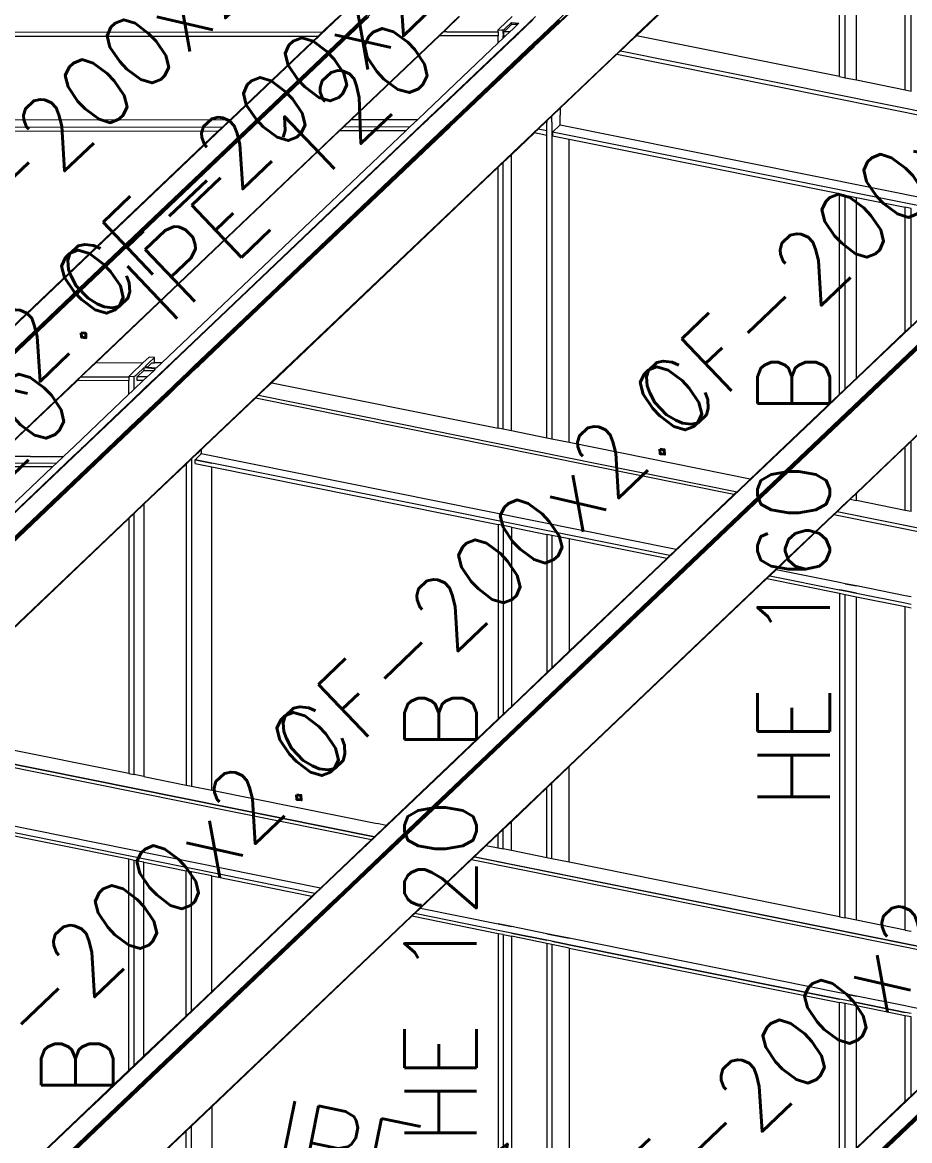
# Model space of a CAD drawing. Header units: millimetres. Extents: x 0 to 42, y 0 to 29.7.
# Drawn here: x 18.249 to 20.135, y 16.137 to 18.514 of the extents above; entities that cross this region are included whole.
import ezdxf
from ezdxf.enums import TextEntityAlignment as Align

# ---------------------------------------------------------------- set-up
doc = ezdxf.new("R2010")
doc.units = ezdxf.units.MM
doc.layers.add('BARRAS_DE_ACERO', color=7, linetype='Continuous', lineweight=9)
doc.layers.add('REFERENCIA_DE_LAS_BARRAS', color=2, linetype='Continuous', lineweight=9)
doc.styles.add('CYPETXT', font='romans__.ttf', dxfattribs={"height": 0.2})

msp = doc.modelspace()

# ---------------------------------------------------------------- linework, layer by layer
at = {"layer": 'BARRAS_DE_ACERO'}
for p, q in [((19.44209, 19.02119), (18.87785, 18.48455)), ((19.89988, 19.00618), (19.3536, 18.48664)), ((19.5533, 18.48614), (20.10492, 19.01077)), ((19.55396, 18.48546), (20.10605, 19.01054)), ((19.98601, 18.39844), (19.98601, 18.89597)), ((18.95622, 18.4999), (19.16052, 18.6942)), ((19.35952, 18.48545), (19.5406, 18.65769)), ((19.33709, 18.46216), (19.53902, 18.65421)), ((18.89339, 18.49987), (18.92057, 18.52572)), ((18.95374, 18.4999), (18.98092, 18.52575)), ((18.98548, 18.52575), (18.9583, 18.4999)), ((19.17833, 18.52586), (19.15116, 18.50002)), ((19.16242, 18.51237), (19.1766, 18.52586)), ((19.18082, 18.37524), (19.3394, 18.52607)), ((19.28978, 18.52592), (19.26262, 18.50009)), ((19.30282, 18.48936), (19.33499, 18.51995)), ((19.33987, 18.52595), (19.31398, 18.50133)), ((19.38936, 18.51861), (19.36382, 18.49432)), ((19.37716, 18.5046), (19.39145, 18.51819)), ((17.92106, 18.49278), (18.88656, 18.49337)), ((18.95122, 18.4999), (18.17944, 17.76589)), ((18.18652, 17.76589), (18.9583, 18.4999)), ((18.95374, 18.4999), (18.7689, 18.32411)), ((18.95622, 18.4999), (18.77139, 18.32411)), ((18.87729, 18.48455), (18.88656, 18.49337)), ((18.88656, 18.49337), (18.89339, 18.49987)), ((19.14943, 18.50002), (18.94762, 18.30809)), ((18.94827, 18.3074), (19.15081, 18.50002)), ((19.13514, 18.48471), (19.14417, 18.4933)), ((19.14432, 18.49352), (19.15116, 18.50002)), ((19.14943, 18.50002), (19.16242, 18.51237)), ((19.15117, 18.49352), (19.15257, 18.49352)), ((19.15257, 18.49352), (19.2603, 18.49359)), ((19.2603, 18.49789), (19.26262, 18.50009)), ((19.2603, 18.49359), (19.2603, 18.49789)), ((19.2603, 18.49789), (19.26785, 18.49713)), ((19.2603, 18.49359), (19.2603, 18.48479)), ((19.27076, 18.49684), (19.26785, 18.49713)), ((19.2723, 18.4936), (19.27914, 18.5001)), ((19.28522, 18.49361), (19.2723, 18.4936)), ((19.2723, 18.4848), (19.2723, 18.4936)), ((19.28829, 18.50881), (19.27914, 18.5001)), ((19.28152, 18.47044), (19.31398, 18.50133)), ((19.28829, 18.51352), (19.30445, 18.5119)), ((19.28829, 18.50881), (19.28829, 18.51352)), ((19.30121, 18.50882), (19.28829, 18.50881)), ((19.37716, 18.5046), (19.35746, 18.48586)), ((17.95747, 18.48399), (18.87729, 18.48455)), ((18.87729, 18.48455), (18.69255, 18.30886)), ((18.87785, 18.48455), (18.70897, 18.32393)), ((19.2603, 18.46991), (19.10722, 18.32432)), ((19.2603, 18.48479), (19.13514, 18.48471)), ((19.16505, 18.30732), (19.33706, 18.47091)), ((19.2603, 18.46991), (19.2603, 18.48479)), ((19.27076, 18.49056), (19.27076, 18.4848)), ((19.2723, 18.4848), (19.27596, 18.4848)), ((19.27913, 18.467), (19.27591, 18.46394)), ((19.27913, 18.467), (19.27919, 18.46706)), ((19.27919, 18.46706), (19.2792, 18.46706)), ((19.27984, 18.46768), (19.2792, 18.46706)), ((19.27984, 18.46768), (19.27985, 18.46768)), ((19.28144, 18.46919), (19.28122, 18.46898)), ((19.28166, 18.4694), (19.28144, 18.46919)), ((19.28152, 18.47044), (19.28151, 18.47044)), ((19.28577, 18.47329), (19.28166, 18.4694)), ((19.28665, 18.47414), (19.28577, 18.47329)), ((19.28665, 18.47414), (19.28668, 18.47416)), ((19.28689, 18.47435), (19.28668, 18.47416)), ((19.28689, 18.47435), (19.28693, 18.47438)), ((19.28707, 18.47452), (19.28693, 18.47438)), ((19.28718, 18.47462), (19.28725, 18.47467)), ((19.28739, 18.4748), (19.28725, 18.47467)), ((19.28745, 18.47486), (19.28739, 18.4748)), ((19.28783, 18.47522), (19.28782, 18.47521)), ((19.28792, 18.4753), (19.28783, 18.47522)), ((19.28792, 18.4753), (19.288, 18.47538)), ((19.28804, 18.47541), (19.288, 18.47538)), ((19.28828, 18.47563), (19.28804, 18.47541)), ((19.28836, 18.47571), (19.28828, 18.47563)), ((19.28852, 18.47586), (19.28854, 18.47588)), ((19.28854, 18.47588), (19.28856, 18.47588)), ((19.28885, 18.47615), (19.2888, 18.4761)), ((19.28885, 18.47615), (19.28888, 18.47618)), ((19.28894, 18.47624), (19.28888, 18.47618)), ((19.28894, 18.47624), (19.28927, 18.47655)), ((19.28928, 18.47656), (19.28927, 18.47655)), ((19.28928, 18.47656), (19.29008, 18.4773)), ((19.29055, 18.47773), (19.29036, 18.47756)), ((19.29055, 18.47773), (19.29064, 18.47782)), ((19.29064, 18.47782), (19.29069, 18.47786)), ((19.29069, 18.47786), (19.29097, 18.47812)), ((19.29111, 18.47825), (19.29097, 18.47812)), ((19.29111, 18.47825), (19.2912, 18.47834)), ((19.29139, 18.47851), (19.2912, 18.47834)), ((19.29148, 18.4786), (19.29139, 18.47851)), ((19.29148, 18.4786), (19.29218, 18.47924)), ((19.29232, 18.47937), (19.29613, 18.48302)), ((19.29613, 18.48302), (19.29998, 18.48667)), ((19.29998, 18.48667), (19.30016, 18.48684)), ((19.30017, 18.48685), (19.30016, 18.48684)), ((19.30017, 18.48685), (19.30282, 18.48936)), ((19.33364, 18.4632), (19.34196, 18.47112)), ((19.33864, 18.47241), (19.33706, 18.47091)), ((19.3536, 18.48664), (19.33864, 18.47241)), ((19.33937, 18.47107), (19.34064, 18.47228)), ((19.34064, 18.47228), (19.34591, 18.47729)), ((19.35746, 18.48586), (19.34196, 18.47112)), ((19.34591, 18.47729), (19.35536, 18.48628)), ((19.53722, 18.47085), (19.51883, 18.45336)), ((19.52637, 18.45924), (19.53859, 18.47086)), ((19.53967, 18.47147), (19.52876, 18.4611)), ((19.53722, 18.47085), (19.55282, 18.48569)), ((19.55416, 18.48525), (19.53967, 18.47147)), ((19.5533, 18.48614), (19.55282, 18.48569)), ((19.55431, 18.48539), (19.55416, 18.48525)), ((18.77783, 17.74863), (19.51883, 18.45336)), ((19.1293, 18.32433), (19.27163, 18.45986)), ((19.33364, 18.4632), (19.14438, 18.28321)), ((19.33811, 18.4651), (19.17329, 18.30834)), ((19.27163, 18.45986), (19.2759, 18.46394)), ((19.2759, 18.46394), (19.27591, 18.46394)), ((19.33663, 18.4617), (19.3365, 18.46157)), ((19.33674, 18.46181), (19.33673, 18.4618)), ((19.33674, 18.46181), (19.33682, 18.46189)), ((19.33693, 18.462), (19.33692, 18.46199)), ((19.33693, 18.462), (19.337, 18.46207)), ((19.33701, 18.46208), (19.337, 18.46207)), ((19.33701, 18.46208), (19.33709, 18.46216)), ((19.51995, 18.45313), (19.3612, 18.30214)), ((19.51268, 18.44581), (19.39205, 18.33107)), ((19.52031, 18.45306), (19.51268, 18.44581)), ((19.51268, 18.44581), (20.53015, 18.24087)), ((19.51995, 18.45313), (19.52637, 18.45924)), ((19.52031, 18.45306), (19.52876, 18.4611)), ((19.1276, 18.32464), (19.12729, 18.32433)), ((19.37442, 18.31431), (19.39205, 18.33107)), ((19.39205, 18.33107), (19.39205, 18.31657)), ((17.71835, 18.30644), (18.69063, 18.30703)), ((18.7689, 18.32411), (18.38863, 17.96245)), ((18.69063, 18.30703), (18.67456, 18.29175)), ((18.67512, 18.29175), (18.69119, 18.30703)), ((18.69448, 18.30877), (18.67655, 18.29174)), ((18.69063, 18.30703), (18.69246, 18.30877)), ((18.69119, 18.30703), (18.70897, 18.32393)), ((18.69255, 18.30886), (18.69246, 18.30877)), ((18.71257, 17.92992), (19.11461, 18.31227)), ((18.77139, 18.32411), (18.72814, 18.28297)), ((18.93132, 18.29259), (18.94762, 18.30809)), ((18.93244, 18.29194), (18.94847, 18.30718)), ((19.07585, 18.27484), (19.11179, 18.30902)), ((19.11136, 18.30728), (19.09529, 18.292)), ((19.11137, 18.30728), (19.11136, 18.30728)), ((19.11137, 18.30728), (19.1132, 18.30902)), ((19.11334, 18.3105), (19.11179, 18.30902)), ((19.1293, 18.32433), (19.1132, 18.30902)), ((19.11411, 18.31123), (19.11334, 18.3105)), ((19.11411, 18.31123), (19.1145, 18.3116)), ((19.1145, 18.3116), (19.11469, 18.31178)), ((19.11461, 18.31227), (19.12729, 18.32433)), ((19.11469, 18.31178), (19.11477, 18.31186)), ((19.11477, 18.31186), (19.11478, 18.31187)), ((19.11478, 18.31188), (19.11479, 18.31187)), ((19.11478, 18.31187), (19.11479, 18.31187)), ((19.11482, 18.31191), (19.11484, 18.31192)), ((19.11488, 18.31196), (19.11484, 18.31192)), ((19.11488, 18.31197), (19.11489, 18.31196)), ((19.11489, 18.31197), (19.11488, 18.31197)), ((19.11489, 18.31196), (19.11488, 18.31196)), ((19.11489, 18.31197), (19.11503, 18.31211)), ((19.11503, 18.31211), (19.11504, 18.31212)), ((19.11518, 18.31225), (19.11504, 18.31212)), ((19.11518, 18.31225), (19.11536, 18.31242)), ((19.11607, 18.31309), (19.11536, 18.31242)), ((19.11974, 18.31658), (19.11982, 18.31665)), ((19.12229, 18.31901), (19.11982, 18.31665)), ((19.12229, 18.31901), (19.12351, 18.32018)), ((19.12351, 18.32018), (19.12474, 18.32135)), ((19.12474, 18.32135), (19.12475, 18.32135)), ((19.12477, 18.32137), (19.12475, 18.32135)), ((19.12709, 18.32357), (19.12747, 18.32394)), ((19.12747, 18.32394), (19.1275, 18.32397)), ((19.14898, 18.29203), (19.16505, 18.30732)), ((19.3612, 18.30214), (19.33704, 18.27917)), ((19.34547, 18.28677), (19.36147, 18.30198)), ((19.36156, 18.30207), (19.36147, 18.30198)), ((19.36147, 18.30198), (19.36396, 18.30148)), ((19.36396, 18.30436), (19.37442, 18.31431)), ((19.36396, 18.30436), (19.36396, 18.30159)), ((19.36396, 18.30148), (19.36396, 18.30159)), ((19.36396, 18.28305), (19.36396, 18.30148)), ((19.37442, 18.30157), (19.37442, 18.31431)), ((19.37442, 18.30157), (19.37442, 18.29948)), ((18.12352, 17.76576), (18.67653, 18.29172)), ((18.66529, 18.28293), (18.33407, 17.96792)), ((18.93132, 18.29259), (18.37765, 17.76601)), ((18.38798, 17.95946), (18.72814, 18.28297)), ((18.93155, 18.2915), (18.40406, 17.78983)), ((18.40431, 17.78965), (18.92313, 18.28308)), ((19.09529, 18.292), (18.56721, 17.78975)), ((18.6139, 17.78109), (19.15112, 18.29203)), ((19.14438, 18.28321), (18.61597, 17.78067)), ((18.67455, 18.29174), (18.67456, 18.29175)), ((18.67653, 18.29172), (18.67655, 18.29174)), ((18.76106, 17.9231), (19.14897, 18.29202)), ((19.1581, 18.29194), (18.76648, 17.91949)), ((18.77848, 17.74794), (19.33704, 18.27917)), ((18.92313, 18.28308), (18.93239, 18.29189)), ((18.9324, 18.29189), (18.93239, 18.29189)), ((18.93244, 18.29194), (18.9324, 18.2919)), ((19.06395, 18.28317), (19.07322, 18.29199)), ((19.14898, 18.29203), (19.14897, 18.29202)), ((19.28829, 18.2324), (19.33724, 18.27895)), ((19.33784, 18.27952), (19.36396, 18.27426)), ((19.36396, 18.28305), (19.34547, 18.28677)), ((19.36396, 18.27426), (19.36396, 18.28305)), ((19.37442, 18.29948), (19.37442, 17.6279)), ((19.39205, 18.29593), (19.37597, 18.28063)), ((19.39205, 18.29593), (19.39205, 18.29802)), ((19.39205, 18.29593), (20.37901, 18.09714)), ((19.07585, 18.27484), (19.02382, 18.22535)), ((19.36396, 17.63001), (19.36396, 18.27426)), ((19.4115, 18.26468), (19.37597, 18.27184)), ((19.4115, 17.62043), (19.4115, 18.26468)), ((19.27076, 18.21573), (19.28829, 18.2324)), ((19.28829, 17.64525), (19.28829, 18.2324)), ((19.99945, 17.67642), (20.58873, 18.23686)), ((18.54316, 17.76822), (19.02382, 18.22535)), ((19.2603, 18.20578), (19.27076, 18.21573)), ((19.27076, 17.64878), (19.27076, 18.21573)), ((20.02185, 17.75746), (20.02185, 18.14174)), ((20.12581, 17.85633), (20.12581, 18.1208)), ((20.40883, 18.07258), (19.84231, 17.53378)), ((19.99827, 17.67766), (20.41105, 18.07024)), ((19.99837, 17.73459), (20.36338, 18.08174)), ((19.99837, 17.7332), (20.35696, 18.07424)), ((19.99837, 17.68014), (20.40986, 18.07149)), ((20.41643, 18.07101), (19.99916, 17.67417)), ((20.5741, 18.0393), (20.02185, 17.51409)), ((20.00857, 17.50017), (20.57522, 18.03907)), ((18.14647, 17.7895), (18.33407, 17.96792)), ((18.38863, 17.96245), (18.18196, 17.76589)), ((18.18444, 17.76589), (18.38798, 17.95946)), ((18.71257, 17.92992), (18.54032, 17.7661)), ((18.76106, 17.9231), (18.61287, 17.78216)), ((18.618, 17.78026), (18.76648, 17.92146)), ((18.76649, 17.92147), (18.76648, 17.92146)), ((18.76648, 17.91949), (18.62387, 17.78385)), ((20.12581, 17.85633), (20.02185, 17.75746)), ((20.13817, 17.86808), (20.12581, 17.85633)), ((18.51842, 17.80232), (18.50516, 17.78971)), ((18.52983, 17.80117), (18.51842, 17.80232)), ((18.19685, 17.59277), (18.40406, 17.78983)), ((18.40423, 17.78965), (18.37333, 17.76026)), ((18.40431, 17.78965), (18.40423, 17.78965)), ((18.50712, 17.77957), (18.49293, 17.76608)), ((18.50712, 17.77957), (18.50712, 17.774)), ((18.53184, 17.77709), (18.50712, 17.77957)), ((18.51779, 17.78972), (18.50928, 17.78163)), ((18.51458, 17.7811), (18.50928, 17.78163)), ((18.51458, 17.7811), (18.52365, 17.78972)), ((18.52983, 17.80117), (18.51779, 17.78972)), ((18.54513, 17.78974), (18.52983, 17.78973)), ((18.54233, 17.7661), (18.56721, 17.78975)), ((18.61597, 17.78067), (18.58786, 17.75393)), ((18.58988, 17.75352), (18.618, 17.78026)), ((18.61972, 17.77991), (18.59161, 17.75317)), ((18.61389, 17.78109), (18.60434, 17.77201)), ((18.61212, 17.78145), (18.61287, 17.78216)), ((18.61389, 17.78109), (18.6139, 17.78109)), ((18.61972, 17.77991), (18.62387, 17.78385)), ((18.37765, 17.76601), (18.19359, 17.59096)), ((18.37316, 17.76002), (18.36485, 17.75212)), ((18.37333, 17.76026), (18.37316, 17.76002)), ((18.37333, 17.76026), (18.41663, 17.76029)), ((18.41663, 17.76029), (18.47515, 17.76032)), ((18.47515, 17.76117), (18.4803, 17.76607)), ((18.47515, 17.76117), (18.47716, 17.76097)), ((18.47515, 17.76032), (18.47515, 17.76117)), ((18.47515, 17.76032), (18.47515, 17.75219)), ((18.49016, 17.76345), (18.48657, 17.76003)), ((18.49016, 17.76345), (18.49293, 17.76608)), ((18.49275, 17.75936), (18.49275, 17.76033)), ((18.49275, 17.7522), (18.49275, 17.75936)), ((18.49304, 17.76033), (18.49359, 17.76033)), ((18.49316, 17.76072), (18.50712, 17.774)), ((18.51423, 17.76035), (18.49359, 17.76033)), ((18.50568, 17.75221), (18.51423, 17.76035)), ((18.50712, 17.774), (18.5286, 17.77401)), ((18.51423, 17.76035), (18.52026, 17.76609)), ((18.5363, 17.76037), (18.51751, 17.7425)), ((18.52026, 17.76609), (18.5286, 17.77401)), ((18.52576, 17.75225), (18.54032, 17.7661)), ((18.52634, 17.75222), (18.54093, 17.7661)), ((18.5286, 17.77401), (18.53184, 17.77709)), ((18.5363, 17.76037), (18.54233, 17.7661)), ((18.54316, 17.76822), (18.54093, 17.7661)), ((18.58576, 17.75435), (18.56685, 17.73636)), ((18.58401, 17.7547), (18.57665, 17.74771)), ((18.60271, 17.77249), (18.58401, 17.7547)), ((18.59577, 17.76387), (18.58576, 17.75435)), ((18.59577, 17.76387), (18.60434, 17.77201)), ((18.60271, 17.77249), (18.60332, 17.77309)), ((20.02185, 17.75746), (19.99837, 17.73513)), ((18.36485, 17.75212), (18.19541, 17.59096)), ((18.41792, 17.59232), (18.56655, 17.73368)), ((18.42765, 17.65702), (18.51751, 17.7425)), ((18.56615, 17.73772), (18.47813, 17.65401)), ((18.52634, 17.75222), (18.47895, 17.70714)), ((18.50568, 17.75221), (18.48657, 17.73403)), ((18.50568, 17.75221), (18.49275, 17.7522)), ((18.56832, 17.73301), (18.52375, 17.69062)), ((18.52573, 17.75223), (18.52576, 17.75225)), ((18.56615, 17.73772), (18.56788, 17.73936)), ((18.56679, 17.7363), (18.56685, 17.73636)), ((18.56753, 17.73018), (18.56754, 17.73019)), ((18.56754, 17.73019), (18.5676, 17.73025)), ((18.5676, 17.73025), (18.56761, 17.73026)), ((18.56761, 17.73026), (18.56868, 17.73133)), ((18.57665, 17.74771), (18.56788, 17.73936)), ((18.5685, 17.73318), (18.56832, 17.73301)), ((18.58988, 17.75352), (18.5685, 17.73318)), ((18.56876, 17.73141), (18.56868, 17.73133)), ((18.56876, 17.73141), (18.5688, 17.73145)), ((18.5688, 17.73145), (18.56884, 17.73149)), ((18.56884, 17.73149), (18.56889, 17.73154)), ((18.56889, 17.73154), (18.56894, 17.73159)), ((18.56895, 17.7316), (18.56894, 17.73159)), ((18.56898, 17.73163), (18.56895, 17.7316)), ((18.56899, 17.73164), (18.56898, 17.73163)), ((18.56905, 17.7317), (18.56899, 17.73164)), ((18.56913, 17.73177), (18.56905, 17.7317)), ((18.56913, 17.73177), (18.56917, 17.73181)), ((18.56919, 17.73183), (18.56917, 17.73181)), ((18.56925, 17.73189), (18.56923, 17.73187)), ((18.56925, 17.73189), (18.56927, 17.73191)), ((18.56928, 17.73192), (18.56927, 17.73191)), ((18.56929, 17.73193), (18.56928, 17.73192)), ((18.56931, 17.73195), (18.56929, 17.73193)), ((18.56933, 17.73197), (18.56931, 17.73195)), ((18.56933, 17.73197), (18.56935, 17.73199)), ((18.56938, 17.73202), (18.56935, 17.73199)), ((18.56939, 17.73203), (18.56938, 17.73202)), ((18.56941, 17.73205), (18.56939, 17.73203)), ((18.56943, 17.73207), (18.56941, 17.73205)), ((18.56943, 17.73207), (18.56945, 17.73209)), ((18.56945, 17.73209), (18.56951, 17.73215)), ((18.56959, 17.73223), (18.56951, 17.73215)), ((18.56961, 17.73225), (18.56959, 17.73223)), ((18.56963, 17.73227), (18.56961, 17.73225)), ((18.56979, 17.73242), (18.56963, 17.73227)), ((18.57054, 17.73314), (18.56979, 17.73242)), ((18.5713, 17.73386), (18.57054, 17.73314)), ((18.5713, 17.73386), (18.59161, 17.75317)), ((18.5812, 17.74761), (18.58785, 17.75393)), ((18.58785, 17.75393), (18.58786, 17.75393)), ((18.77783, 17.74863), (18.74922, 17.72142)), ((18.77882, 17.74787), (18.75731, 17.72741)), ((18.76856, 17.73851), (18.76606, 17.73613)), ((18.77848, 17.74794), (18.76856, 17.73851)), ((19.94501, 17.68383), (19.99837, 17.73459)), ((19.99837, 17.73513), (19.98601, 17.72337)), ((18.47515, 17.72317), (18.35881, 17.61254)), ((18.45199, 17.68149), (18.47895, 17.70714)), ((18.48222, 17.72989), (18.47515, 17.72317)), ((18.56409, 17.72686), (18.56067, 17.72361)), ((18.56413, 17.7269), (18.56409, 17.72686)), ((18.56457, 17.72734), (18.56443, 17.7272)), ((18.56458, 17.72735), (18.56457, 17.72734)), ((18.56461, 17.72738), (18.56458, 17.72735)), ((18.56461, 17.72738), (18.56467, 17.72744)), ((18.56467, 17.72744), (18.56476, 17.72753)), ((18.5674, 17.73005), (18.56476, 17.72753)), ((18.56753, 17.73018), (18.5674, 17.73005)), ((18.74922, 17.72142), (18.62165, 17.60009)), ((18.63616, 17.61219), (18.74405, 17.7148)), ((18.74405, 17.7148), (18.7507, 17.72113)), ((19.76153, 17.50987), (18.74405, 17.7148)), ((18.75731, 17.72741), (18.7507, 17.72113)), ((18.7507, 17.72113), (19.76818, 17.51619)), ((18.3729, 17.60687), (18.45786, 17.68769)), ((18.51623, 17.68823), (18.41409, 17.59109)), ((18.52375, 17.69062), (18.42026, 17.59219)), ((18.45786, 17.68769), (18.45839, 17.68819)), ((18.45839, 17.68819), (18.45893, 17.6887)), ((18.45908, 17.68884), (18.45893, 17.6887)), ((18.45908, 17.68884), (18.45909, 17.68885)), ((18.45911, 17.68887), (18.45909, 17.68885)), ((18.45911, 17.68887), (18.45925, 17.689)), ((18.45925, 17.689), (18.4593, 17.68904)), ((18.4593, 17.68904), (18.45943, 17.68917)), ((18.45945, 17.68918), (18.46049, 17.69017)), ((18.46049, 17.69017), (18.46052, 17.6902)), ((18.46103, 17.69068), (18.46052, 17.6902)), ((18.46103, 17.69068), (18.46117, 17.69081)), ((18.4612, 17.69084), (18.46117, 17.69081)), ((18.46188, 17.69148), (18.46236, 17.69193)), ((18.4627, 17.69225), (18.46236, 17.69193)), ((18.4627, 17.69225), (18.46307, 17.6926)), ((19.94501, 17.68383), (19.63921, 17.393)), ((18.37909, 17.61217), (18.45199, 17.68149)), ((19.94143, 17.67905), (19.62054, 17.37386)), ((19.99659, 17.6737), (19.81913, 17.50492)), ((19.99837, 17.68014), (19.84401, 17.53331)), ((19.99916, 17.67417), (19.84982, 17.53215)), ((19.99659, 17.6737), (19.99945, 17.67642)), ((18.42765, 17.65702), (18.37385, 17.60586)), ((18.41197, 17.59109), (18.47813, 17.65401)), ((19.27076, 17.64878), (19.2603, 17.65089)), ((19.28829, 17.64525), (19.27076, 17.64878)), ((19.36396, 17.63001), (19.28829, 17.64525)), ((18.33824, 17.59297), (18.35881, 17.61254)), ((18.63582, 17.61226), (18.62258, 17.59967)), ((18.62911, 17.60548), (18.63547, 17.61153)), ((18.63616, 17.61219), (18.63547, 17.61153)), ((19.37442, 17.6279), (19.36396, 17.63001)), ((19.4115, 17.62043), (19.37442, 17.6279)), ((17.81283, 17.02129), (18.41197, 17.59109)), ((18.42014, 17.58998), (17.82047, 17.01976)), ((17.82295, 17.02886), (18.41409, 17.59109)), ((17.93877, 17.19208), (18.35828, 17.59106)), ((18.35627, 17.59106), (17.94003, 17.19519)), ((18.62145, 17.5999), (17.97195, 16.98218)), ((17.99551, 17.18823), (18.4191, 17.59109)), ((18.3362, 17.59104), (18.33621, 17.59105)), ((18.33621, 17.59105), (18.33824, 17.59297)), ((18.35627, 17.59106), (18.35659, 17.59136)), ((18.3729, 17.60687), (18.35659, 17.59136)), ((18.35687, 17.59106), (18.373, 17.6064)), ((18.35828, 17.59106), (18.37328, 17.60532)), ((18.37302, 17.60642), (18.37318, 17.60657)), ((18.37319, 17.60657), (18.37318, 17.60657)), ((18.37328, 17.60532), (18.37385, 17.60586)), ((18.39351, 17.56909), (18.41663, 17.59109)), ((18.41663, 17.59109), (18.41792, 17.59232)), ((18.4191, 17.59109), (18.42026, 17.59219)), ((18.60067, 17.57884), (18.62258, 17.59967)), ((18.6083, 17.58569), (18.62113, 17.59789)), ((18.61922, 17.58705), (18.62912, 17.59646)), ((18.62146, 17.5999), (18.62145, 17.5999)), ((18.62165, 17.60009), (18.62146, 17.5999)), ((18.62911, 17.60548), (18.62912, 17.59835)), ((18.62912, 17.59646), (18.62912, 17.59835)), ((19.63876, 17.3931), (18.62912, 17.59646)), ((20.02185, 17.51237), (20.12581, 17.61124)), ((18.60057, 17.57874), (17.97918, 16.98778)), ((17.99326, 17.18846), (18.39351, 17.56909)), ((18.50712, 17.48946), (18.59689, 17.57484)), ((18.59689, 17.57484), (18.60087, 17.57863)), ((18.60067, 17.57884), (18.60057, 17.57874)), ((18.61587, 17.57622), (18.61587, 17.58386)), ((18.65156, 17.57668), (18.61587, 17.58386)), ((19.2603, 17.45408), (18.65156, 17.57668)), ((18.65156, 16.88156), (18.65156, 17.56903)), ((19.84231, 17.53378), (19.68633, 17.38541)), ((19.84401, 17.53331), (19.8159, 17.50659)), ((19.82173, 17.50543), (19.84982, 17.53215)), ((19.22456, 16.93945), (19.81913, 17.50492)), ((19.76153, 17.50987), (19.63876, 17.3931)), ((19.81794, 17.50617), (19.66953, 17.36501)), ((19.8159, 17.50659), (19.70134, 17.39765)), ((19.76818, 17.51619), (19.76153, 17.50987)), ((19.81795, 17.50618), (19.81794, 17.50617)), ((20.00894, 17.50009), (19.98085, 17.47338)), ((19.99839, 17.49177), (20.02185, 17.51409)), ((20.12581, 17.47655), (20.02185, 17.49749)), ((18.47515, 17.45906), (18.48657, 17.46992)), ((18.48657, 17.46992), (18.50712, 17.48946)), ((18.48657, 16.91479), (18.48657, 17.46992)), ((19.83781, 17.33775), (19.98048, 17.47345)), ((19.98083, 17.47336), (19.97419, 17.46705)), ((21.18754, 17.23031), (19.98083, 17.47336)), ((19.99378, 17.48741), (19.9892, 17.48305)), ((19.99607, 17.48958), (19.99378, 17.48741)), ((19.99607, 17.48958), (19.99722, 17.49068)), ((19.99808, 17.4915), (19.99779, 17.49121)), ((19.99808, 17.4915), (19.99822, 17.49163)), ((19.99822, 17.49163), (19.9983, 17.49169)), ((19.9983, 17.49169), (19.99834, 17.49173)), ((19.99834, 17.49173), (19.99836, 17.49175)), ((19.99836, 17.49175), (19.99837, 17.49176)), ((19.99839, 17.49177), (19.99837, 17.49176)), ((18.47515, 17.45906), (18.00488, 17.01181)), ((19.27076, 17.45197), (19.2603, 17.45408)), ((19.62552, 17.38051), (19.27076, 17.45197)), ((19.97419, 17.46705), (19.8514, 17.35027)), ((21.18089, 17.22399), (19.97419, 17.46705)), ((19.28829, 17.44078), (19.36396, 17.42554)), ((19.67323, 17.3709), (19.70134, 17.39765)), ((19.17247, 16.9491), (19.63902, 17.39282)), ((19.62054, 17.37386), (19.17317, 16.94837)), ((19.62552, 17.38051), (19.61887, 17.37419)), ((19.63875, 17.39309), (19.62552, 17.38051)), ((19.63875, 17.39309), (19.63876, 17.3931)), ((19.63921, 17.393), (19.63902, 17.39282)), ((19.67322, 17.3709), (19.04473, 16.77316)), ((19.66865, 17.36418), (19.22338, 16.94069)), ((19.66953, 17.36501), (19.66865, 17.36418)), ((19.67323, 17.3709), (19.67322, 17.3709)), ((19.8499, 17.35057), (19.83667, 17.33798)), ((19.98601, 17.32316), (19.8514, 17.35027)), ((18.43703, 16.00684), (19.83667, 17.33798)), ((19.4115, 16.93232), (19.83781, 17.33775)), ((19.4115, 16.9319), (19.83155, 17.33139)), ((19.83816, 17.33768), (19.83155, 17.33139)), ((19.83817, 17.33769), (19.98601, 17.30791)), ((19.98601, 17.32316), (19.98601, 17.32315)), ((19.99837, 17.32067), (19.98601, 17.32316)), ((19.98601, 17.30791), (19.98601, 17.3079)), ((19.99837, 17.30542), (19.98601, 17.30791)), ((19.98601, 17.3079), (19.99837, 17.30541)), ((19.99837, 17.32067), (20.02185, 17.31594)), ((19.99837, 17.32067), (19.99837, 17.32066)), ((19.99837, 17.30542), (19.99837, 17.30541)), ((20.02185, 17.30069), (19.99837, 17.30542)), ((19.99837, 17.30541), (20.02185, 17.30068)), ((20.02185, 17.31594), (20.02185, 17.31593)), ((20.12581, 17.295), (20.02185, 17.31594)), ((19.98601, 17.30028), (19.98601, 16.61277)), ((19.99837, 16.61028), (19.99837, 17.29779)), ((20.02185, 17.30069), (20.12581, 17.27975)), ((20.02185, 17.30068), (20.02185, 17.30069)), ((20.02185, 17.30068), (20.12581, 17.27974)), ((20.02185, 16.60555), (20.02185, 17.29306)), ((20.12581, 17.295), (20.12581, 17.29499)), ((20.13817, 17.29251), (20.12581, 17.295)), ((20.13817, 17.2925), (20.12581, 17.29499)), ((20.12581, 17.27975), (20.13817, 17.27726)), ((20.12581, 17.27975), (20.12581, 17.27974)), ((20.12581, 17.27974), (20.13817, 17.27725)), ((20.12581, 16.58461), (20.12581, 17.27212)), ((19.27076, 17.04312), (19.2603, 17.03317)), ((19.28829, 17.05979), (19.27076, 17.04312)), ((18.47515, 16.91709), (18.00488, 17.01181)), ((17.97342, 16.98189), (18.99091, 16.77695)), ((18.9975, 16.7827), (19.17247, 16.9491)), ((19.02236, 16.80686), (19.17126, 16.94849)), ((19.16889, 16.94431), (19.17317, 16.94837)), ((18.99799, 16.78178), (19.16889, 16.94431)), ((19.04067, 16.76693), (19.22338, 16.94069)), ((19.22456, 16.93945), (19.04185, 16.76569)), ((19.20934, 16.74005), (19.4115, 16.93232)), ((19.37442, 16.89664), (19.4115, 16.9319)), ((19.4115, 16.72849), (19.4115, 16.9319)), ((18.50712, 16.91065), (18.48657, 16.91479)), ((19.28829, 16.81472), (19.36396, 16.88669)), ((19.36396, 16.88669), (19.37442, 16.89664)), ((19.36396, 16.73807), (19.36396, 16.88669)), ((19.37442, 16.73596), (19.37442, 16.89664)), ((19.02236, 16.80686), (18.99704, 16.78278)), ((19.02236, 16.80686), (19.00315, 16.81074)), ((18.99799, 16.78178), (18.87212, 16.66207)), ((18.99703, 16.78277), (18.99091, 16.77695)), ((18.9973, 16.78251), (18.99136, 16.77686)), ((18.9975, 16.7827), (18.9973, 16.78251)), ((19.2603, 16.7881), (19.27076, 16.79805)), ((19.27076, 16.75684), (19.27076, 16.79805)), ((18.87092, 16.66231), (18.99136, 16.77686)), ((18.88235, 16.67371), (18.99091, 16.77695)), ((18.91409, 16.64655), (19.04067, 16.76693)), ((18.93059, 16.66665), (19.04299, 16.77354)), ((19.04472, 16.77316), (18.93087, 16.66488)), ((18.93417, 16.66328), (19.04185, 16.76569)), ((19.0437, 16.77422), (19.04299, 16.77354)), ((19.04472, 16.77316), (19.04473, 16.77316)), ((19.235, 16.76404), (19.2097, 16.73998)), ((19.2603, 16.75895), (19.27076, 16.75684)), ((19.09464, 16.63096), (19.20934, 16.74005)), ((19.095, 16.63089), (19.20355, 16.73413)), ((19.20966, 16.73994), (19.20355, 16.73413)), ((19.20355, 16.73413), (20.41026, 16.49108)), ((18.50712, 16.72851), (18.59689, 16.71043)), ((18.59689, 16.40223), (18.59689, 16.71043)), ((19.98601, 16.61277), (19.4115, 16.72849)), ((18.65156, 16.69942), (18.86432, 16.65657)), ((18.30027, 16.06039), (18.93417, 16.66328)), ((18.93587, 16.66293), (18.45251, 16.20321)), ((18.86432, 16.65657), (18.87045, 16.6624)), ((18.86479, 16.65648), (18.87092, 16.66231)), ((18.87212, 16.66207), (18.86599, 16.65624)), ((18.88235, 16.67371), (18.87045, 16.6624)), ((18.93059, 16.66665), (18.9164, 16.65315)), ((18.91825, 16.65288), (18.92871, 16.66283)), ((18.92871, 16.66283), (18.93087, 16.66488)), ((18.401, 16.214), (18.86599, 16.65624)), ((18.44931, 16.20689), (18.91825, 16.65288)), ((18.91409, 16.64655), (18.45083, 16.20597)), ((18.86479, 16.65648), (18.47515, 16.28591)), ((18.91026, 16.64732), (18.50712, 16.26391)), ((18.86432, 16.65657), (18.65156, 16.45422)), ((18.91026, 16.64732), (18.9164, 16.65315)), ((18.48657, 16.05266), (19.08273, 16.61964)), ((19.07698, 16.61375), (18.65156, 16.20915)), ((19.2603, 16.57683), (19.07698, 16.61375)), ((19.08273, 16.61964), (19.09464, 16.63096)), ((19.0831, 16.61957), (19.08311, 16.61958)), ((19.08311, 16.61958), (19.09499, 16.63088)), ((19.2603, 16.58389), (19.08311, 16.61958)), ((19.095, 16.63089), (19.2603, 16.5976)), ((19.2603, 16.5976), (19.2603, 16.59758)), ((19.27076, 16.59549), (19.2603, 16.5976)), ((19.2603, 16.59758), (19.27076, 16.59547)), ((19.27076, 16.59547), (19.27076, 16.59549)), ((19.27076, 16.59549), (19.28829, 16.59196)), ((19.28829, 16.59196), (19.28829, 16.59194)), ((19.36396, 16.57672), (19.28829, 16.59196)), ((19.98601, 16.61277), (19.99837, 16.61028)), ((19.2603, 16.58389), (19.2603, 16.58388)), ((19.27076, 16.58178), (19.2603, 16.58389)), ((19.27076, 16.58177), (19.2603, 16.58388)), ((19.2603, 16.57683), (19.2603, 15.86703)), ((19.27076, 16.57472), (19.2603, 16.57683)), ((19.27076, 16.58178), (19.27076, 16.58177)), ((19.28829, 16.57825), (19.27076, 16.58178)), ((19.28829, 16.57824), (19.27076, 16.58177)), ((19.27076, 16.57472), (19.27076, 15.86492)), ((19.27076, 16.57472), (19.28829, 16.57119)), ((19.28829, 16.57824), (19.28829, 16.57825)), ((19.28829, 16.57825), (19.36396, 16.56301)), ((19.28829, 16.57119), (19.28829, 15.86139)), ((19.36396, 16.55595), (19.28829, 16.57119)), ((19.36396, 16.57672), (19.36396, 16.5767)), ((19.36396, 16.57672), (19.37442, 16.57461)), ((19.37442, 16.57459), (19.37442, 16.57461)), ((19.37442, 16.57461), (19.4115, 16.56714)), ((19.98601, 16.45138), (19.4115, 16.56712)), ((20.12581, 16.58461), (20.13817, 16.58212)), ((19.36396, 16.56301), (19.36396, 16.563)), ((19.37442, 16.5609), (19.36396, 16.56301)), ((19.36396, 16.55595), (19.36396, 15.84615)), ((19.37442, 16.55384), (19.36396, 16.55595)), ((19.37442, 16.56089), (19.37442, 16.5609)), ((19.37442, 16.5609), (19.4115, 16.55343)), ((19.37442, 16.55384), (19.37442, 15.84404)), ((19.4115, 16.54637), (19.37442, 16.55384)), ((19.4115, 16.55342), (19.4115, 16.55343)), ((19.4115, 16.55343), (19.98601, 16.43771)), ((19.4115, 16.54637), (19.4115, 15.83657)), ((19.4115, 16.54637), (19.98601, 16.43065)), ((18.65156, 16.45422), (18.6083, 16.41308)), ((19.98601, 16.45142), (19.98601, 16.45138)), ((19.99837, 16.44893), (19.98601, 16.45142)), ((19.99837, 16.44889), (19.98601, 16.45138)), ((19.99837, 16.44893), (19.99837, 16.44889)), ((19.99837, 16.44893), (20.02185, 16.4442)), ((20.02185, 16.44416), (19.99837, 16.44889)), ((19.98601, 16.43771), (19.98601, 16.4377)), ((19.99837, 16.43522), (19.98601, 16.43771)), ((19.99837, 16.43521), (19.98601, 16.4377)), ((19.98601, 16.08759), (19.98601, 16.43065)), ((19.99837, 16.43522), (19.99837, 16.43521)), ((20.02185, 16.43049), (19.99837, 16.43522)), ((20.02185, 16.43048), (19.99837, 16.43521)), ((20.02185, 16.4442), (20.02185, 16.44416)), ((20.12581, 16.42326), (20.02185, 16.4442)), ((20.12581, 16.42322), (20.02185, 16.44416)), ((20.02185, 16.43048), (20.02185, 16.43049)), ((20.02185, 16.43049), (20.12581, 16.40955)), ((20.12581, 16.40954), (20.02185, 16.43048)), ((20.12581, 16.42326), (20.12581, 16.42322)), ((20.13817, 16.42077), (20.12581, 16.42326)), ((18.59689, 16.40223), (18.50712, 16.31685)), ((18.6083, 16.41308), (18.59689, 16.40223)), ((20.12581, 16.40955), (20.12581, 16.40954)), ((20.13817, 16.40706), (20.12581, 16.40955)), ((20.13817, 16.40705), (20.12581, 16.40954)), ((20.29149, 16.37617), (19.64119, 15.7577)), ((19.71372, 15.7757), (20.32959, 16.36143)), ((19.71551, 15.77534), (20.33139, 16.36107)), ((19.71756, 15.77493), (20.33924, 16.36617)), ((20.34336, 16.36573), (19.72135, 15.77416)), ((20.34042, 16.36493), (19.87087, 15.91836)), ((18.47515, 16.28645), (18.24843, 16.07082)), ((18.2489, 16.07073), (18.47515, 16.28591)), ((18.48657, 16.29731), (18.47515, 16.28645)), ((18.47515, 16.23351), (18.50712, 16.26391)), ((18.47515, 16.23351), (18.44732, 16.20705)), ((18.2501, 16.07049), (18.39634, 16.20958)), ((18.401, 16.214), (18.39634, 16.20958)), ((18.6083, 16.16801), (18.65156, 16.20915)), ((20.13817, 16.23177), (19.63996, 15.75795)), ((18.29436, 16.06158), (18.44732, 16.20705)), ((18.29615, 16.06122), (18.44931, 16.20689)), ((18.29819, 16.06081), (18.45083, 16.20597)), ((18.30197, 16.06005), (18.45251, 16.20321)), ((18.59689, 16.15716), (18.50712, 16.07178)), ((18.59689, 16.00064), (18.59689, 16.15716))]:
    msp.add_line(p, q, dxfattribs=at)
for points in [[(18.95122, 18.4999), (19.50702, 19.0285), (19.52075, 19.04156)], [(18.69448, 18.30877), (19.42747, 19.0059), (19.42748, 19.0059)], [(20.02185, 18.39122), (20.12581, 18.37028), (20.12581, 19.00711)], [(20.12581, 18.37028), (20.13817, 18.36779), (20.13817, 19.01275)], [(19.99837, 18.39595), (20.02185, 18.39122), (20.02185, 18.93005)], [(19.98601, 18.39844), (19.55431, 18.48539), (19.98601, 18.89597)], [(19.98601, 18.39844), (19.99837, 18.39595), (19.99837, 18.90772)], [(18.17729, 17.76589), (18.38379, 17.96228), (19.15633, 18.69701)], [(19.17797, 18.52586), (19.15099, 18.5002), (19.15081, 18.50002)], [(19.15117, 18.49352), (19.14432, 18.49352), (19.14417, 18.4933)], [(19.27076, 18.49056), (19.27076, 18.49684), (19.27418, 18.5001), (19.28829, 18.51352)], [(19.30445, 18.5119), (19.30121, 18.50882), (19.29205, 18.50011), (19.28522, 18.49361), (19.27596, 18.4848), (19.27076, 18.47986)], [(19.35537, 18.48628), (19.35537, 18.48628), (19.36382, 18.49432)], [(19.13514, 18.48471), (18.94847, 18.30718), (19.08929, 18.30727), (19.10722, 18.32432)], [(19.15112, 18.29203), (19.33714, 18.46895), (19.33779, 18.46956)], [(19.16568, 18.36028), (19.27533, 18.46456), (19.28151, 18.47044)], [(19.2603, 18.46991), (19.27076, 18.47986), (19.27076, 18.4848)], [(19.27985, 18.46768), (19.28048, 18.46828), (19.28122, 18.46898)], [(19.28707, 18.47452), (19.28711, 18.47455), (19.28714, 18.47458), (19.28718, 18.47462)], [(19.28745, 18.47486), (19.28778, 18.47519), (19.28779, 18.47519), (19.2878, 18.47519), (19.28782, 18.47521)], [(19.28836, 18.47571), (19.2884, 18.47574), (19.28848, 18.47582)], [(19.28852, 18.47586), (19.28851, 18.47586), (19.28851, 18.47585), (19.28851, 18.47585), (19.28848, 18.47582)], [(19.28856, 18.47588), (19.28864, 18.47596), (19.2888, 18.4761)], [(19.29036, 18.47756), (19.29032, 18.47752), (19.29008, 18.4773)], [(19.29232, 18.47937), (19.29231, 18.47937), (19.29218, 18.47924)], [(19.33779, 18.46956), (19.33937, 18.47107), (19.33936, 18.47107)], [(19.35952, 18.48545), (19.33926, 18.46618), (19.33811, 18.4651)], [(19.55396, 18.48546), (19.55395, 18.48546), (19.53997, 18.47217), (19.53859, 18.47086)], [(19.1581, 18.29194), (19.1582, 18.29203), (19.3365, 18.46157)], [(19.33673, 18.4618), (19.33665, 18.46172), (19.33663, 18.4617)], [(19.33692, 18.46199), (19.33683, 18.4619), (19.33682, 18.46189)], [(19.52031, 18.45306), (20.53778, 18.24813), (20.53015, 18.24087)], [(19.18082, 18.37524), (19.15442, 18.35014), (19.1276, 18.32464)], [(19.16568, 18.36028), (19.12789, 18.32434), (19.1275, 18.32397)], [(17.71835, 18.30644), (17.70228, 18.29116), (18.67456, 18.29175)], [(18.7665, 17.92147), (18.7665, 17.92147), (19.17329, 18.30834)], [(18.94827, 18.3074), (18.93197, 18.2919), (18.93196, 18.29189), (18.93155, 18.2915)], [(18.9324, 18.2919), (19.07322, 18.29199), (19.08929, 18.30727)], [(19.11478, 18.31188), (19.11479, 18.31188), (19.11481, 18.3119), (19.11482, 18.31191)], [(19.11974, 18.31658), (19.11725, 18.31421), (19.11607, 18.31309)], [(19.12477, 18.32137), (19.12632, 18.32284), (19.12709, 18.32357)], [(19.36396, 18.30436), (19.36158, 18.30209), (19.36156, 18.30207)], [(19.39205, 18.29802), (19.39205, 18.31029), (19.39205, 18.31657)], [(17.69301, 18.28234), (18.66529, 18.28293), (18.67455, 18.29174)], [(18.67512, 18.29175), (18.66585, 18.28293), (18.06036, 17.70707)], [(18.54513, 17.78974), (19.06395, 18.28317), (18.93206, 18.28309), (18.92313, 18.28308)], [(18.93239, 18.29189), (18.9324, 18.29189), (18.9324, 18.2919)], [(19.34547, 18.28677), (19.33784, 18.27952), (19.33724, 18.27895)], [(20.36292, 18.08184), (19.37597, 18.28063), (19.37597, 18.27184)], [(19.79629, 17.54292), (19.98601, 17.72337), (19.98601, 18.14896), (19.4115, 18.26468)], [(19.99837, 17.73513), (19.99837, 18.14647), (19.98601, 18.14896)], [(19.99837, 18.14647), (20.02185, 18.14174), (20.12581, 18.1208)], [(20.13817, 17.86808), (20.13817, 18.11831), (20.12581, 18.1208)], [(18.4803, 17.76607), (18.50516, 17.78971), (18.40431, 17.78965)], [(18.51458, 17.7811), (18.534, 17.77915), (18.54513, 17.78974)], [(18.52365, 17.78972), (18.52983, 17.78973), (18.52983, 17.80117)], [(18.61212, 17.78145), (18.60333, 17.77309), (18.60332, 17.77309)], [(18.48657, 17.7522), (18.48657, 17.76003), (18.47716, 17.76097)], [(18.49304, 17.76033), (18.49275, 17.76033), (18.49316, 17.76072)], [(18.60271, 17.77249), (18.60332, 17.77308), (18.60332, 17.77309)], [(18.47515, 17.72317), (18.47515, 17.75219), (18.36485, 17.75212)], [(18.52573, 17.75223), (18.52571, 17.75222), (18.46307, 17.6926)], [(18.48222, 17.72989), (18.48657, 17.73403), (18.48657, 17.7522)], [(18.56679, 17.7363), (18.56633, 17.73588), (18.51623, 17.68823)], [(18.56655, 17.73368), (18.56756, 17.73464), (18.5812, 17.74761)], [(18.56919, 17.73183), (18.56921, 17.73185), (18.56923, 17.73187)], [(18.76606, 17.73613), (18.75264, 17.72336), (18.75036, 17.7212), (18.63582, 17.61226)], [(19.94143, 17.67905), (19.94144, 17.67905), (19.99837, 17.7332)], [(18.56067, 17.72361), (18.42131, 17.59109), (18.4213, 17.59108), (18.42014, 17.58998)], [(18.56413, 17.7269), (18.56415, 17.72692), (18.56425, 17.72702)], [(18.56443, 17.7272), (18.56437, 17.72714), (18.56425, 17.72702)], [(18.45945, 17.68918), (18.45944, 17.68917), (18.45943, 17.68917)], [(18.4612, 17.69084), (18.46185, 17.69145), (18.46188, 17.69148)], [(19.99827, 17.67766), (19.81796, 17.50618), (19.81795, 17.50618)], [(18.37909, 17.61217), (18.37451, 17.60782), (18.37319, 17.60657)], [(19.76818, 17.51619), (19.79629, 17.54292), (19.4115, 17.62043)], [(20.13817, 17.47406), (20.13817, 17.623), (20.12581, 17.61124)], [(17.78908, 17.05105), (18.33375, 17.56906), (18.35594, 17.59017)], [(18.26605, 17.591), (18.19541, 17.59096), (18.18081, 17.57708)], [(18.26605, 17.591), (18.3362, 17.59104), (18.32162, 17.57718), (18.32161, 17.57717)], [(18.35687, 17.59106), (18.35686, 17.59105), (18.35594, 17.59017)], [(18.37302, 17.60642), (18.37301, 17.60641), (18.373, 17.6064)], [(18.62113, 17.59789), (18.62293, 17.5996), (18.62911, 17.60548)], [(20.13817, 17.47406), (20.12581, 17.47655), (20.12581, 17.61124)], [(17.77583, 17.05808), (18.31307, 17.56905), (18.17227, 17.56896)], [(18.1893, 17.57708), (18.32161, 17.57717), (18.31307, 17.56905)], [(18.59689, 17.57484), (18.59689, 16.89257), (18.6083, 16.89027)], [(18.60087, 17.57863), (18.6083, 17.58569), (18.6083, 16.89027)], [(18.61587, 17.57622), (18.65156, 17.56903), (19.2603, 17.44642)], [(18.61922, 17.58705), (18.61588, 17.58387), (18.65156, 17.57668)], [(18.93587, 16.66293), (19.67242, 17.36343), (19.82173, 17.50543)], [(20.00857, 17.50017), (19.99817, 17.49027), (19.98048, 17.47345)], [(18.50712, 17.48946), (18.50712, 16.91065), (18.59689, 16.89257)], [(19.8499, 17.35057), (19.85155, 17.35214), (19.86479, 17.36473), (19.97268, 17.46735), (19.97934, 17.47368), (19.9892, 17.48305)], [(21.18089, 17.22399), (21.18754, 17.23031), (19.98085, 17.47338), (19.98083, 17.47336)], [(19.99779, 17.49121), (19.99722, 17.49068), (19.99723, 17.49068)], [(18.47515, 17.45906), (18.47515, 16.91709), (18.48657, 16.91479)], [(19.27076, 17.44431), (19.2603, 17.44642), (19.2603, 17.03317), (19.17126, 16.94849)], [(19.28829, 17.44078), (19.27076, 17.44431), (19.27076, 17.04312)], [(19.28829, 17.44078), (19.28829, 17.05979), (19.36396, 17.13175)], [(19.37442, 17.42343), (19.36396, 17.42554), (19.36396, 17.13175), (19.37442, 17.1417)], [(19.4115, 17.41596), (19.37442, 17.42343), (19.37442, 17.1417), (19.4115, 17.17697)], [(19.67144, 17.37126), (19.67221, 17.37199), (19.68633, 17.38541)], [(19.0683, 16.79761), (19.22167, 16.9435), (19.67144, 17.37126)], [(19.98601, 17.32315), (19.8514, 17.35027), (19.83817, 17.33769), (19.83816, 17.33768), (19.98601, 17.3079)], [(19.83155, 17.33139), (19.98601, 17.30028), (19.99837, 17.29779), (20.02185, 17.29306), (20.12581, 17.27212), (20.13817, 17.26963)], [(20.12581, 17.29499), (20.02185, 17.31593), (19.99837, 17.32066), (19.98601, 17.32315)], [(18.88235, 16.67371), (17.86487, 16.87865), (17.85298, 16.86734)], [(18.6083, 16.89027), (18.65156, 16.88156), (19.00315, 16.81074)], [(18.87045, 16.6624), (17.85298, 16.86734), (17.84684, 16.8615), (17.85073, 16.86072)], [(18.47515, 16.28645), (18.47515, 16.73495), (17.85382, 16.8601)], [(19.28829, 16.75331), (19.28829, 16.81472), (19.27076, 16.79805)], [(19.0683, 16.79761), (19.04518, 16.77563), (19.0437, 16.77422)], [(19.4115, 16.72849), (19.37442, 16.73596), (19.36396, 16.73807), (19.28829, 16.75331), (19.27076, 16.75684)], [(18.50712, 16.31685), (18.48657, 16.29731), (18.48657, 16.73265), (18.47515, 16.73495)], [(18.50712, 16.31685), (18.50712, 16.72851), (18.48657, 16.73265)], [(20.41637, 16.49688), (20.41641, 16.49692), (19.2152, 16.73887), (19.2097, 16.73998), (19.20966, 16.73994), (20.41637, 16.49688), (20.41026, 16.49108)], [(18.6083, 16.41308), (18.6083, 16.70813), (18.59689, 16.71043)], [(18.65156, 16.45422), (18.65156, 16.69942), (18.6083, 16.70813)], [(19.2603, 16.58388), (19.0831, 16.61957), (19.07698, 16.61375)], [(19.095, 16.63089), (19.09499, 16.63088), (19.2603, 16.59758)], [(19.36396, 16.5767), (19.28829, 16.59194), (19.27076, 16.59547)], [(20.12581, 16.58461), (20.02185, 16.60555), (19.99837, 16.61028)], [(19.98601, 16.4377), (19.4115, 16.55342), (19.37442, 16.56089), (19.36396, 16.563), (19.28829, 16.57824)], [(19.4115, 16.56712), (19.37442, 16.57459), (19.36396, 16.5767)], [(19.98601, 16.45142), (19.4115, 16.56714), (19.4115, 16.56712)], [(20.02185, 16.12167), (19.99837, 16.09934), (19.99837, 16.42816), (19.98601, 16.43065)], [(20.13817, 16.2323), (20.12581, 16.22054), (20.02185, 16.12167), (20.02185, 16.42343), (19.99837, 16.42816)], [(20.12581, 16.22054), (20.12581, 16.40249), (20.02185, 16.42343)], [(20.18762, 16.41077), (20.13817, 16.42073), (20.12581, 16.42322)], [(20.18762, 16.39004), (20.28368, 16.37069), (20.18762, 16.27933), (20.13817, 16.2323), (20.13817, 16.4), (20.12581, 16.40249)], [(18.65156, 16.20915), (18.65156, 15.98963), (19.2603, 15.86703)], [(18.59689, 16.00064), (18.6083, 15.99834), (18.6083, 16.16801), (18.59689, 16.15716)]]:
    msp.add_lwpolyline(points, dxfattribs=at)
for points in [[(19.2603, 18.20578), (18.77882, 17.74787), (19.2603, 17.65089), (19.2603, 18.20578)], [(20.02185, 17.51237), (20.00894, 17.50009), (20.02185, 17.49749), (20.02185, 17.51237)], [(19.4115, 17.17697), (19.61887, 17.37419), (19.4115, 17.41596), (19.4115, 17.17697)], [(18.99703, 16.78277), (18.99704, 16.78278), (17.97954, 16.98772), (18.99703, 16.78277)], [(19.2603, 16.7881), (19.235, 16.76404), (19.2603, 16.75895), (19.2603, 16.7881)]]:
    msp.add_lwpolyline(points, close=True, dxfattribs=at)

# ---------------------------------------------------------------- texts
at = {"layer": 'REFERENCIA_DE_LAS_BARRAS', "style": 'CYPETXT'}
for s, rotation, width, p, p2 in [('CF-200x2.0', 43.60023, 0.812714, (18.0368, 17.91041), (18.88897, 18.72192)), ('CF-200x2.0', 43.60023, 0.812714, (18.4153, 17.87241), (19.26746, 18.68392)), ('CF-200x2.0', 43.60023, 0.812714, (19.64541, 17.62464), (20.49758, 18.43616)), ('IPE 120', 43.60023, 0.844169, (18.55914, 17.86634), (19.14246, 18.42183)), ('CF-200x2.0', 43.60023, 0.812714, (17.64276, 17.13768), (18.49492, 17.94919)), ('CF-200x2.0', 43.60023, 0.812714, (18.87287, 16.88991), (19.72504, 17.70143)), ('HE 160 B', 90, 0.776302, (19.96509, 16.84286), (19.96509, 17.81036)), ('IPE 120', 43.60023, 0.844169, (17.7866, 17.13161), (18.36992, 17.6871)), ('HE 120 B', 90, 0.776302, (19.21418, 16.1287), (19.21418, 17.0962)), ('CF-200x2.0', 43.60023, 0.812714, (18.10033, 16.15518), (18.95249, 16.96669)), ('CF-200x2.0', 43.60023, 0.812714, (19.51969, 15.8693), (20.37185, 16.68081)), ('HE 140 B', 90, 0.776302, (18.44164, 15.39397), (18.44164, 16.36147)), ('IPE 140', 348.59954, 0.844169, (18.77191, 16.07584), (19.56152, 15.91662))]:
    msp.add_text(s, height=0.153333, rotation=rotation, dxfattribs=dict(at, width=width)).set_placement(p, p2, align=Align.FIT)

doc.saveas('drawing.dxf')
